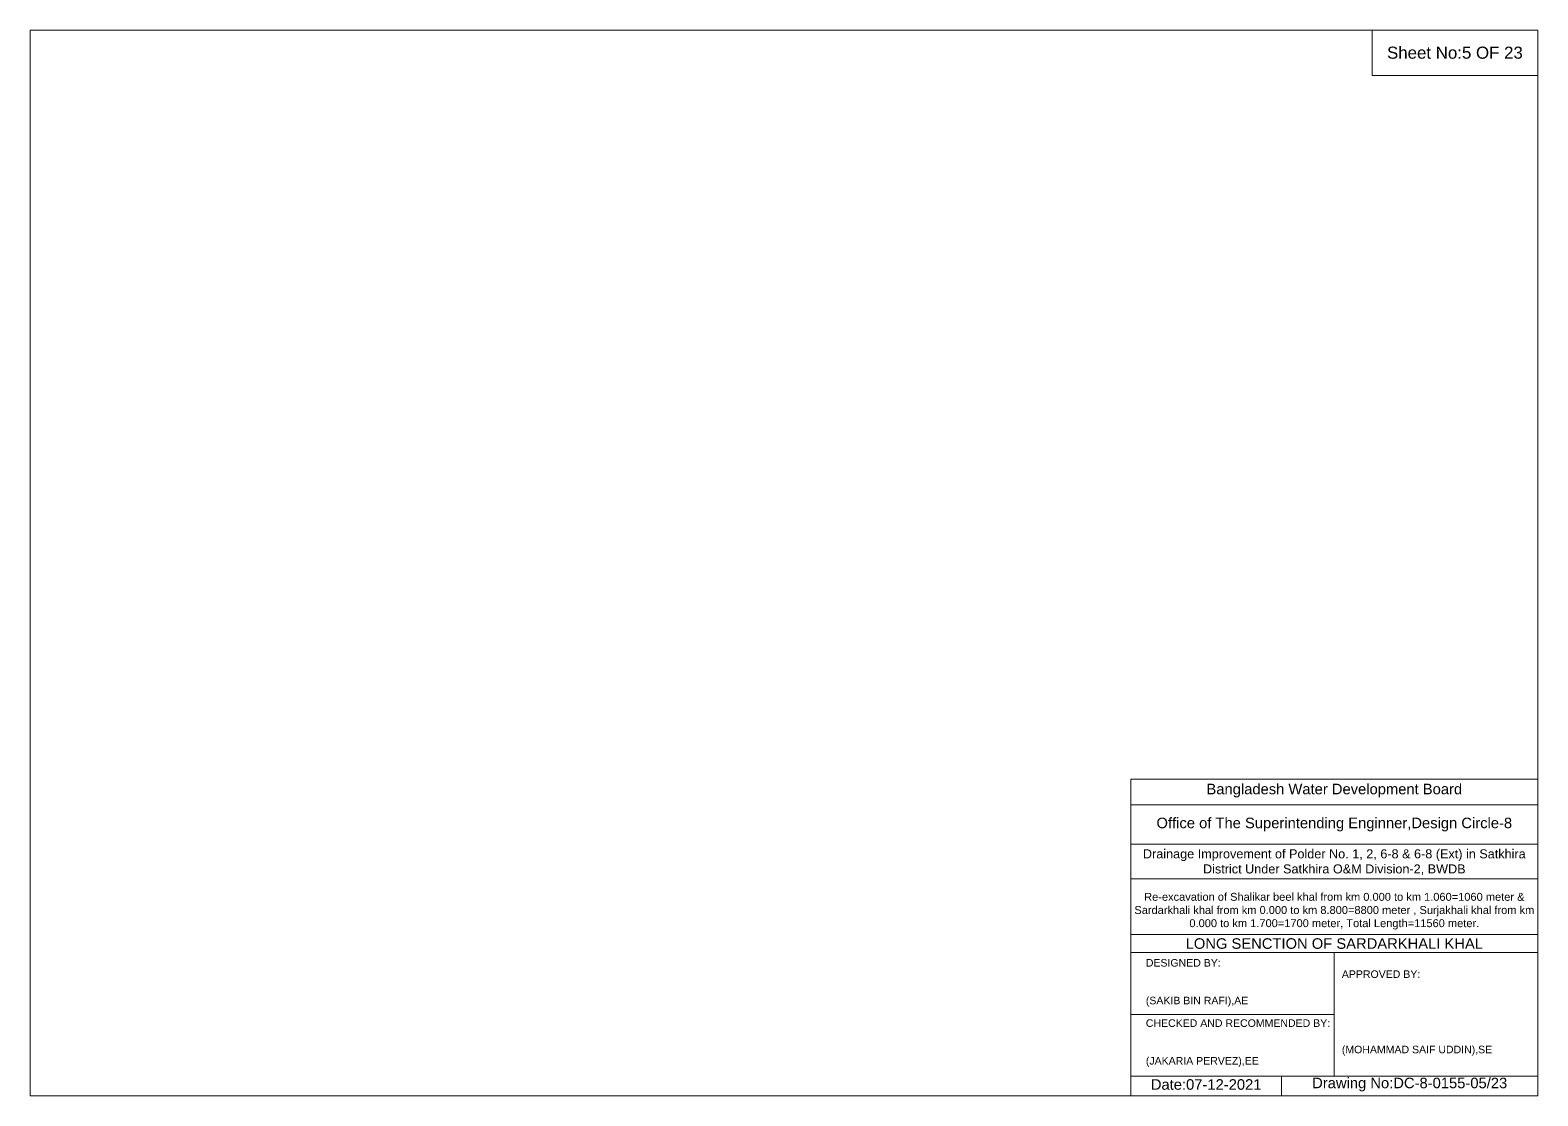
# Model space of a CAD drawing. Header units: inches. Extents: x 93000 to 506000, y -4242 to 0.
# Drawn here: x 140000 to 146000, y -4242 to 0 of the extents above; entities that cross this region are included whole.
import ezdxf

# ---------------------------------------------------------------- set-up
doc = ezdxf.new("R2010")
doc.units = ezdxf.units.IN
doc.header["$LTSCALE"] = 7
doc.header["$MEASUREMENT"] = 0
doc.layers.add('Cross Section Labels', color=7, linetype='Continuous', lineweight=9)
doc.styles.get("Standard").update_dxf_attribs({"font": 'arial.ttf'})

msp = doc.modelspace()

# ---------------------------------------------------------------- linework, layer by layer
at = {"layer": 'Cross Section Labels'}
for points in [[(140000, 0), (146000, 0), (146000, -4242), (140000, -4242)], [(145340, 0), (146000, 0), (146000, -180), (145340, -180)]]:
    msp.add_lwpolyline(points, close=True, dxfattribs=at)
for points in [[(144380, -4242), (144380, -2982), (146000, -2982)], [(144380, -3084), (146000, -3084)], [(144380, -3240), (146000, -3240)], [(144380, -3378), (146000, -3378)], [(144380, -3600), (146000, -3600)], [(144380, -3672), (146000, -3672)], [(145190, -3672), (145190, -4164)], [(144380, -3918), (145190, -3918)], [(144380, -4164), (146000, -4164)], [(144980, -4164), (144980, -4242)]]:
    msp.add_lwpolyline(points, dxfattribs=at)

# ---------------------------------------------------------------- texts
at = {"layer": 'Cross Section Labels', "attachment_point": 5}
for s, insert, char_height in [('Sheet No:5 OF 23', (145670, -90), 48), ('Bangladesh Water Development Board', (145190, -3027), 42), ('Office of The Superintending Enginner,Design Circle-8', (145190, -3162), 42)]:
    msp.add_mtext(s, dxfattribs=dict(at, insert=insert, char_height=char_height))
at = {"layer": 'Cross Section Labels'}
for s, insert, char_height, width, attachment_point in [('Drainage Improvement of Polder No. 1, 2, 6-8 & 6-8 (Ext) in Satkhira District Under Satkhira O&M Division-2, BWDB', (145190, -3312), 36, 1680, 5), ('Re-excavation of Shalikar beel khal from km 0.000 to km 1.060=1060 meter & Sardarkhali khal from km 0.000 to km 8.800=8800 meter , Surjakhali khal from km 0.000 to km 1.700=1700 meter, Total Length=11560 meter.', (145190, -3507), 31.4683, 1620, 5), ('LONG SENCTION OF SARDARKHALI KHAL', (145190, -3636), 42, 1680, 5), ('DESIGNED BY:^J^J^J(SAKIB BIN RAFI),AE', (144440, -3792), 30, 840, 4), ('APPROVED BY:^J^J^J^J^J^J(MOHAMMAD SAIF UDDIN),SE', (145220, -3912), 30, 840, 4), ('CHECKED AND RECOMMENDED BY:^J^J^J(JAKARIA PERVEZ),EE', (144440, -4032), 30, 840, 4), ('Date:07-12-2021', (144680, -4197), 42, 840, 5), ('Drawing No:DC-8-0155-05/23', (145490, -4197), 42, 1320, 5)]:
    msp.add_mtext(s, dxfattribs=dict(at, insert=insert, char_height=char_height, width=width, attachment_point=attachment_point))

doc.saveas('drawing.dxf')
